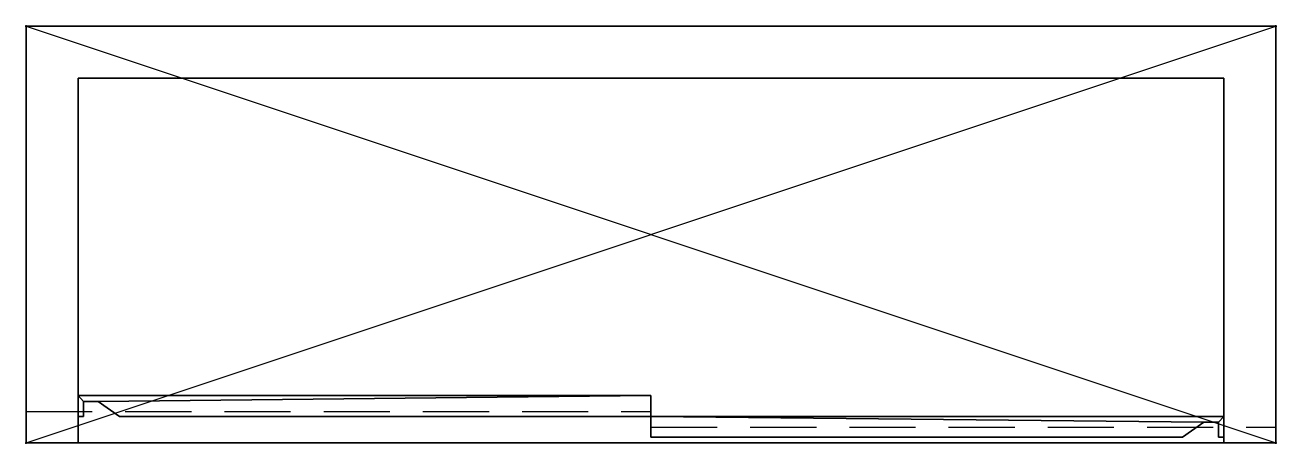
# Model space of a CAD drawing. Header units: millimetres. Extents: x -1 to 1201, y -401 to 1.
import ezdxf

# ---------------------------------------------------------------- set-up
doc = ezdxf.new("R2010")
doc.units = ezdxf.units.MM
doc.header["$PDMODE"] = 34
doc.linetypes.add('NASCOSTA', pattern=[9.525, 6.35, -3.175])
for name, color, linetype in [('IQ_200_2D', 1, 'Continuous'), ('IQ_200_3D', 1, 'Continuous'), ('IQ_204_2D', 7, 'Continuous'), ('IQ_INS_3D', 3, 'Continuous')]:
    doc.layers.add(name, color=color, linetype=linetype)

msp = doc.modelspace()

# ---------------------------------------------------------------- linework, layer by layer
at = {"layer": 'IQ_200_2D'}
for p, q in [((0, 0), (1200, 0)), ((0, -400), (0, 0)), ((1200, 0), (1200, -400)), ((1200, -400), (0, -400))]:
    msp.add_line(p, q, dxfattribs=at)
at = {"layer": 'IQ_204_2D'}
for p, q in [((0, 0), (1200, -400)), ((0, -400), (1200, 0))]:
    msp.add_line(p, q, dxfattribs=at)
at = {"layer": 'IQ_204_2D', "linetype": 'NASCOSTA', "ltscale": 10}
for p, q in [((0, -370), (600, -370)), ((600, -370), (600, -385)), ((600, -385), (1200, -385))]:
    msp.add_line(p, q, dxfattribs=at)
at = {"layer": 'IQ_INS_3D'}
for p in [(0, 0), (1200, 0), (0, -400), (1200, -400)]:
    msp.add_point(p, dxfattribs=at)

# ---------------------------------------------------------------- meshes
at = {"layer": 'IQ_200_3D'}
mesh = msp.add_polyface(dxfattribs=at)
corners = [(0, 0, 2200), (0, -400, 2200), (1200, -400, 2200), (1200, 0, 2200)]
mesh.append_faces([[corners[k] for k in face] for face in [(0, 1, 2, 3)]])
mesh = msp.add_polyface(dxfattribs=at)
corners = [(1200, -400, 1550), (0, -400, 1550), (0, 0, 1550), (1200, 0, 1550)]
mesh.append_faces([[corners[k] for k in face] for face in [(0, 1, 2, 3)]])
mesh = msp.add_polyface(dxfattribs=at)
corners = [(1200, 0, 2200), (1200, 0, 1550), (0, 0, 1550), (0, 0, 2200)]
mesh.append_faces([[corners[k] for k in face] for face in [(0, 1, 2, 3)]])
mesh = msp.add_polyface(dxfattribs=at)
corners = [(0, 0, 2200), (0, 0, 1550), (0, -400, 1550), (0, -400, 2200)]
mesh.append_faces([[corners[k] for k in face] for face in [(0, 1, 2, 3)]])
mesh = msp.add_polyface(dxfattribs=at)
corners = [(1200, -400, 2200), (1200, -400, 1550), (1200, 0, 1550), (1200, 0, 2200)]
mesh.append_faces([[corners[k] for k in face] for face in [(0, 1, 2, 3)]])
mesh = msp.add_polyface(dxfattribs=at)
corners = [(50, -50, 2150), (50, -50, 1600), (1150, -50, 1600), (1150, -50, 2150)]
mesh.append_faces([[corners[k] for k in face] for face in [(0, 1, 2, 3)]])
mesh = msp.add_polyface(dxfattribs=at)
corners = [(50, -50, 1600), (50, -400, 1600), (1150, -400, 1600), (1150, -50, 1600)]
mesh.append_faces([[corners[k] for k in face] for face in [(0, 1, 2, 3)]])
mesh = msp.add_polyface(dxfattribs=at)
corners = [(50, -50, 2150), (50, -400, 2150), (50, -400, 1600), (50, -50, 1600)]
mesh.append_faces([[corners[k] for k in face] for face in [(0, 1, 2, 3)]])
mesh = msp.add_polyface(dxfattribs=at)
corners = [(1150, -50, 2150), (1150, -400, 2150), (50, -400, 2150), (50, -50, 2150)]
mesh.append_faces([[corners[k] for k in face] for face in [(0, 1, 2, 3)]])
mesh = msp.add_polyface(dxfattribs=at)
corners = [(1150, -50, 1600), (1150, -400, 1600), (1150, -400, 2150), (1150, -50, 2150)]
mesh.append_faces([[corners[k] for k in face] for face in [(0, 1, 2, 3)]])
mesh = msp.add_polyface(dxfattribs=at)
corners = [(50, -354.5, 2150), (50, -374.5, 2150), (55, -374.5, 2150), (55, -360.2, 2150), (69.2, -360.2, 2150), (89.6, -374.5, 2150), (600, -374.5, 2150), (600, -354.5, 2150)]
mesh.append_faces([[corners[k] for k in face] for face in [(3, 0, 1, 2), (7, 4, 5, 6)]], dxfattribs={"vtx0": -1})
mesh.append_faces([[corners[k] for k in face] for face in [(0, 3, 4, 7)]], dxfattribs={"vtx0": -1, "vtx2": -1})
mesh = msp.add_polyface(dxfattribs=at)
corners = [(50, -354.5, 1600), (600, -354.5, 1600), (600, -374.5, 1600), (89.6, -374.5, 1600), (69.2, -360.2, 1600), (55, -360.2, 1600), (55, -374.5, 1600), (50, -374.5, 1600)]
mesh.append_faces([[corners[k] for k in face] for face in [(4, 5, 0, 1)]], dxfattribs={"vtx1": -1, "vtx3": -1})
mesh.append_faces([[corners[k] for k in face] for face in [(1, 2, 3, 4), (5, 6, 7, 0)]], dxfattribs={"vtx3": -1})
mesh = msp.add_polyface(dxfattribs=at)
corners = [(600, -354.5, 2150), (600, -354.5, 1600), (50, -354.5, 1600), (50, -354.5, 2150)]
mesh.append_faces([[corners[k] for k in face] for face in [(0, 1, 2, 3)]])
mesh = msp.add_polyface(dxfattribs=at)
corners = [(50, -354.5, 2150), (50, -354.5, 1600), (50, -374.5, 1600), (50, -374.5, 2150)]
mesh.append_faces([[corners[k] for k in face] for face in [(0, 1, 2, 3)]])
mesh = msp.add_polyface(dxfattribs=at)
corners = [(55, -374.5, 2150), (55, -374.5, 1600), (55, -360.2, 1600), (55, -360.2, 2150)]
mesh.append_faces([[corners[k] for k in face] for face in [(0, 1, 2, 3)]])
mesh = msp.add_polyface(dxfattribs=at)
corners = [(55, -360.2, 2150), (55, -360.2, 1600), (69.2, -360.2, 1600), (69.2, -360.2, 2150)]
mesh.append_faces([[corners[k] for k in face] for face in [(0, 1, 2, 3)]])
mesh = msp.add_polyface(dxfattribs=at)
corners = [(69.2, -360.2, 2150), (69.2, -360.2, 1600), (89.6, -374.5, 1600), (89.6, -374.5, 2150)]
mesh.append_faces([[corners[k] for k in face] for face in [(0, 1, 2, 3)]])
mesh = msp.add_polyface(dxfattribs=at)
corners = [(600, -374.5, 2150), (600, -374.5, 1600), (600, -354.5, 1600), (600, -354.5, 2150)]
mesh.append_faces([[corners[k] for k in face] for face in [(0, 1, 2, 3)]])
mesh = msp.add_polyface(dxfattribs=at)
corners = [(50, -374.5, 2150), (50, -374.5, 1600), (55, -374.5, 1600), (55, -374.5, 2150)]
mesh.append_faces([[corners[k] for k in face] for face in [(0, 1, 2, 3)]])
mesh = msp.add_polyface(dxfattribs=at)
corners = [(89.6, -374.5, 2150), (89.6, -374.5, 1600), (600, -374.5, 1600), (600, -374.5, 2150)]
mesh.append_faces([[corners[k] for k in face] for face in [(0, 1, 2, 3)]])
mesh = msp.add_polyface(dxfattribs=at)
corners = [(1150, -374.5, 2150), (600, -374.5, 2150), (600, -394.5, 2150), (1110.4, -394.5, 2150), (1130.8, -380.2, 2150), (1145, -380.2, 2150), (1145, -394.5, 2150), (1150, -394.5, 2150)]
mesh.append_faces([[corners[k] for k in face] for face in [(7, 0, 5, 6), (3, 4, 1, 2)]], dxfattribs={"vtx1": -1})
mesh.append_faces([[corners[k] for k in face] for face in [(4, 5, 0, 1)]], dxfattribs={"vtx1": -1, "vtx3": -1})
mesh = msp.add_polyface(dxfattribs=at)
corners = [(1150, -374.5, 1600), (1150, -394.5, 1600), (1145, -394.5, 1600), (1145, -380.2, 1600), (1130.8, -380.2, 1600), (1110.4, -394.5, 1600), (600, -394.5, 1600), (600, -374.5, 1600)]
mesh.append_faces([[corners[k] for k in face] for face in [(7, 4, 5, 6), (3, 0, 1, 2)]], dxfattribs={"vtx0": -1})
mesh.append_faces([[corners[k] for k in face] for face in [(4, 7, 0, 3)]], dxfattribs={"vtx0": -1, "vtx2": -1})
mesh = msp.add_polyface(dxfattribs=at)
corners = [(600, -374.5, 2150), (600, -374.5, 1600), (600, -394.5, 1600), (600, -394.5, 2150)]
mesh.append_faces([[corners[k] for k in face] for face in [(0, 1, 2, 3)]])
mesh = msp.add_polyface(dxfattribs=at)
corners = [(1150, -374.5, 2150), (1150, -374.5, 1600), (600, -374.5, 1600), (600, -374.5, 2150)]
mesh.append_faces([[corners[k] for k in face] for face in [(0, 1, 2, 3)]])
mesh = msp.add_polyface(dxfattribs=at)
corners = [(1110.4, -394.5, 2150), (1110.4, -394.5, 1600), (1130.8, -380.2, 1600), (1130.8, -380.2, 2150)]
mesh.append_faces([[corners[k] for k in face] for face in [(0, 1, 2, 3)]])
mesh = msp.add_polyface(dxfattribs=at)
corners = [(1130.8, -380.2, 2150), (1130.8, -380.2, 1600), (1145, -380.2, 1600), (1145, -380.2, 2150)]
mesh.append_faces([[corners[k] for k in face] for face in [(0, 1, 2, 3)]])
mesh = msp.add_polyface(dxfattribs=at)
corners = [(1145, -380.2, 2150), (1145, -380.2, 1600), (1145, -394.5, 1600), (1145, -394.5, 2150)]
mesh.append_faces([[corners[k] for k in face] for face in [(0, 1, 2, 3)]])
mesh = msp.add_polyface(dxfattribs=at)
corners = [(1150, -394.5, 2150), (1150, -394.5, 1600), (1150, -374.5, 1600), (1150, -374.5, 2150)]
mesh.append_faces([[corners[k] for k in face] for face in [(0, 1, 2, 3)]])
mesh = msp.add_polyface(dxfattribs=at)
corners = [(600, -394.5, 2150), (600, -394.5, 1600), (1110.4, -394.5, 1600), (1110.4, -394.5, 2150)]
mesh.append_faces([[corners[k] for k in face] for face in [(0, 1, 2, 3)]])
mesh = msp.add_polyface(dxfattribs=at)
corners = [(1145, -394.5, 2150), (1145, -394.5, 1600), (1150, -394.5, 1600), (1150, -394.5, 2150)]
mesh.append_faces([[corners[k] for k in face] for face in [(0, 1, 2, 3)]])
mesh = msp.add_polyface(dxfattribs=at)
corners = [(1200, -400, 2200), (0, -400, 2200), (0, -400, 1550), (1200, -400, 1550), (1150, -400, 2150), (1150, -400, 1600), (50, -400, 1600), (50, -400, 2150)]
mesh.append_faces([[corners[k] for k in face] for face in [(1, 7, 4, 0), (0, 4, 5, 3)]], dxfattribs={"vtx0": -1, "vtx2": -1})
mesh.append_faces([[corners[k] for k in face] for face in [(6, 7, 1, 2), (5, 6, 2, 3)]], dxfattribs={"vtx1": -1, "vtx3": -1})

doc.saveas('drawing.dxf')
